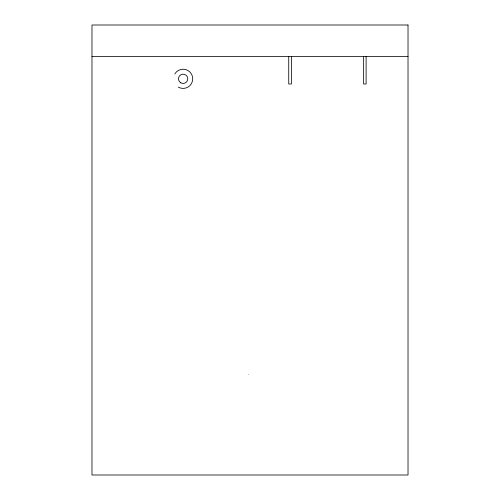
<?xml version="1.0" encoding="UTF-8"?>
<svg xmlns="http://www.w3.org/2000/svg" width="500" height="500" viewBox="0 0 500 500"><rect width="100%" height="100%" fill="white"/><g stroke="black" fill="none" stroke-linecap="round" stroke-linejoin="round"><path stroke-width="0.38" stroke-dasharray="2.5 1.88" d="M248.081 374.725L248.581 374.725"/><path stroke-width="0.75" d="M91.981 56.388L408.019 56.388M366.106 56.388L366.106 84L363.644 84L363.644 56.388M291.394 56.388L291.394 84L288.738 84L288.738 56.388M174.794 74A9.613 9.613 0 0 1 187.925 70.481A9.613 9.613 0 0 1 191.444 83.612A9.613 9.613 0 0 1 178.312 87.131M408.019 25L91.981 25L91.981 475L408.019 475L408.019 25M180.794 82.831A4.65 4.65 0 0 0 187.769 78.806A4.65 4.65 0 0 0 180.794 74.781A4.65 4.65 0 0 0 180.794 82.831"/></g></svg>
